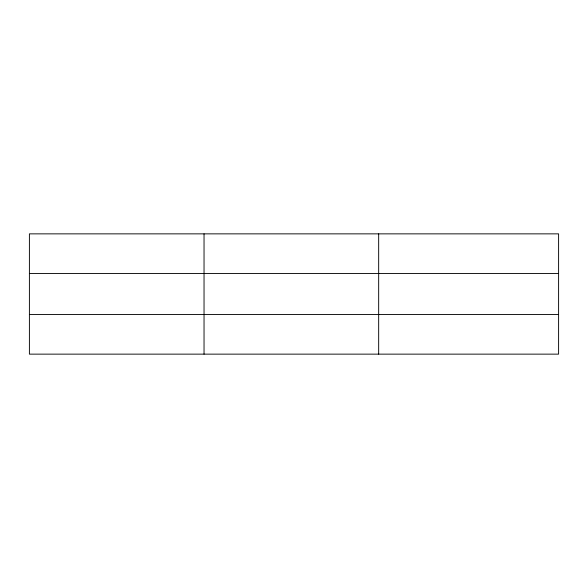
<?xml version="1.0" encoding="UTF-8"?>
<svg xmlns="http://www.w3.org/2000/svg" width="588" height="588" viewBox="0 0 588 588"><rect width="100%" height="100%" fill="white"/><g stroke="black" fill="none" stroke-linecap="round" stroke-linejoin="round"><path stroke-width="0.88" d="M204.036 233.862L204.036 354.138M378.672 233.862L378.672 354.138M558.6 273.552L558.6 233.862L29.4 233.862L29.4 354.138L558.6 354.138L558.6 273.552L29.4 273.552M29.4 314.448L558.6 314.448"/></g></svg>
